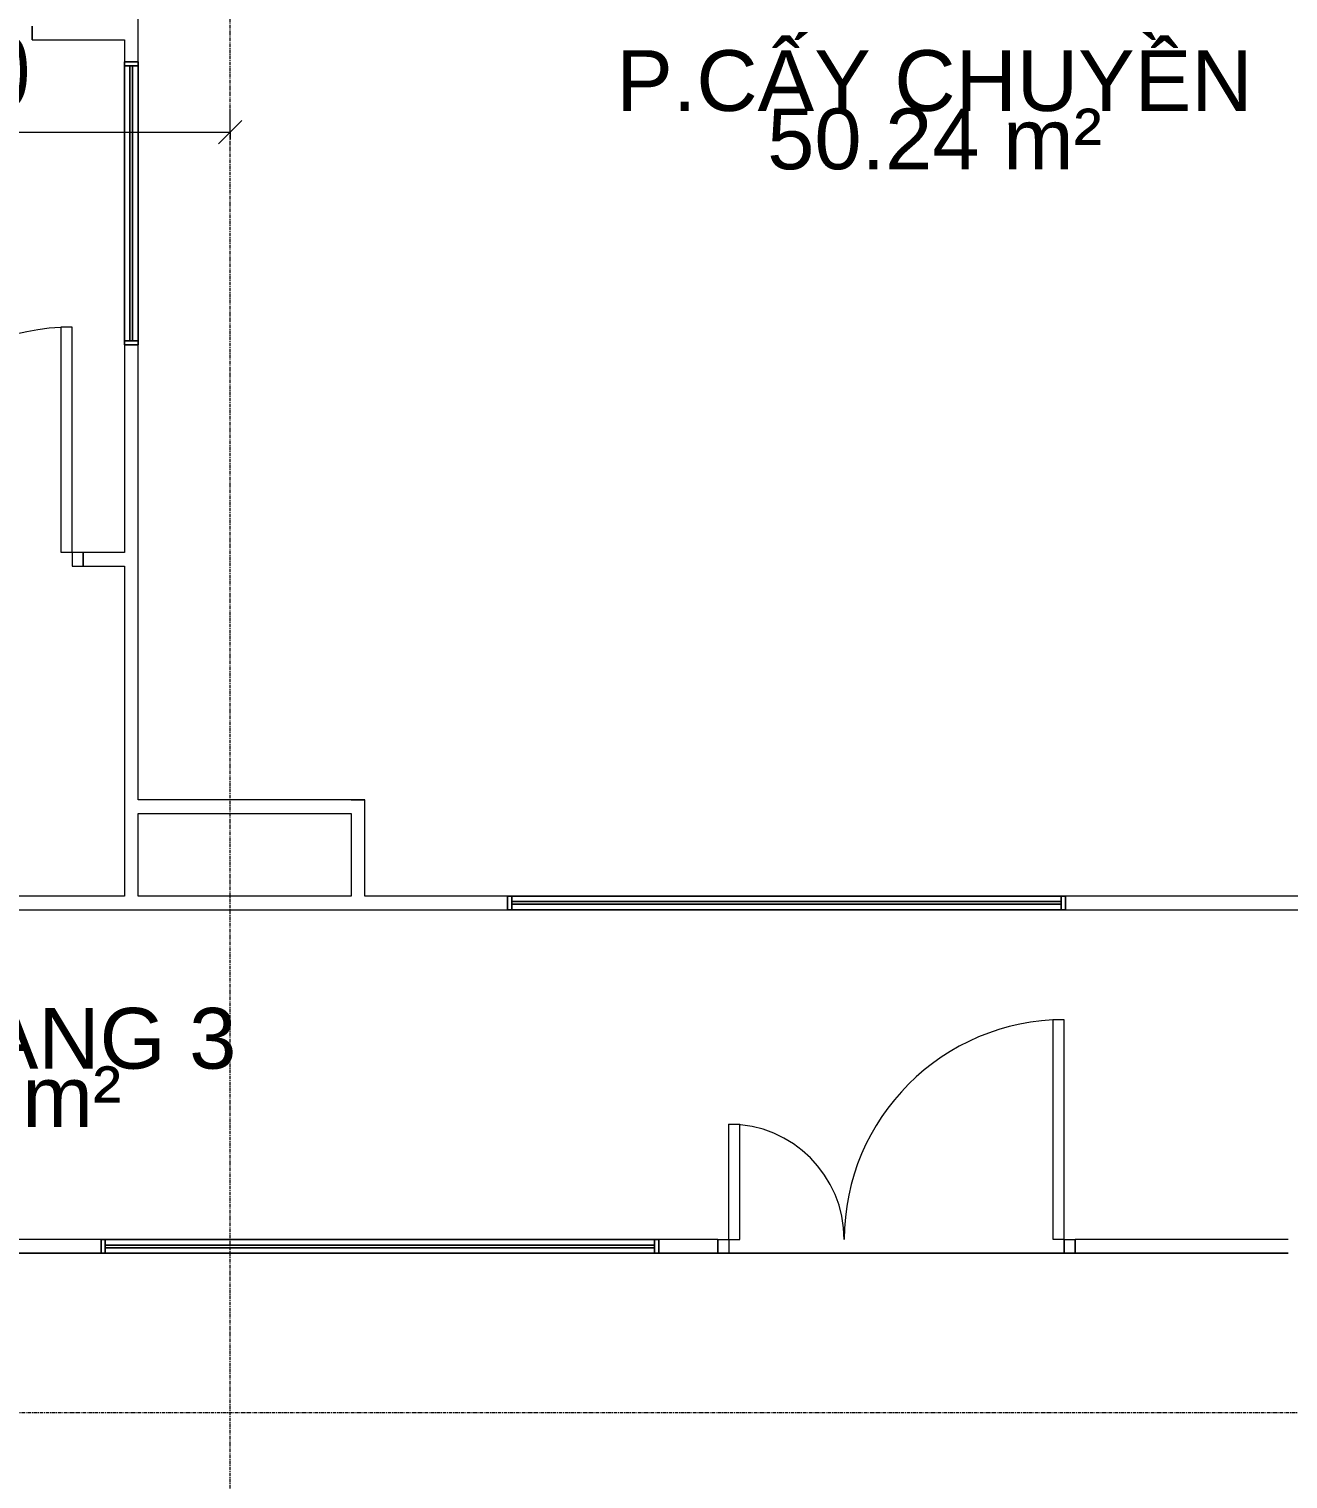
# Model space of a CAD drawing. Header units: millimetres. Extents: x -22227 to 20275, y 15053 to 61060.
# Drawn here: x -5231 to -649, y 44196 to 49472 of the extents above; entities that cross this region are included whole.
import ezdxf

# ---------------------------------------------------------------- set-up
doc = ezdxf.new("R2010")
doc.units = ezdxf.units.MM
doc.linetypes.add('Grid Line', pattern=[22.225, 12.7, -3.175, 3.175, -3.175])
for name, color, linetype, lineweight in [('A-ANNO-DIMS', 7, 'Continuous', 9), ('A-ANNO-DIMS-170', 7, 'Continuous', 9), ('A-AREA-IDEN', 7, 'Continuous', 9), ('A-DETL-GENF', 7, 'Continuous', 5), ('A-WALL', 7, 'Continuous', 9), ('S-GRID', 7, 'Continuous', 9)]:
    doc.layers.add(name, color=color, linetype=linetype, lineweight=lineweight)
for name, color, linetype, lineweight, true_color in [('A-DOOR', 5, 'Continuous', 9, 0x0000ff), ('A-FLOR', 7, 'Continuous', 9, 0x007f00), ('A-GLAZ', 7, 'Continuous', 9, 0x00007f)]:
    doc.layers.add(name, color=color, linetype=linetype, lineweight=lineweight, true_color=true_color)
doc.styles.add('Arial_3', font='arial.ttf', dxfattribs={"width": 0.8, "height": 255})
doc.styles.add('Arial_4', font='arial.ttf', dxfattribs={"height": 221})
doc.dimstyles.new('AK_DIM_2_0_Arial_đỏ', dxfattribs={"dimscale": 304.8, "dimtxt": 260.166147, "dimasz": 0.278871, "dimexe": 0.278871, "dimexo": 0.278871, "dimgap": 0.055774, "dimtad": 1, "dimdec": 0, "dimzin": 0, "dimdsep": 46, "dimtxsty": 'Arial_3', "dimblk1": 'OBLIQUE', "dimblk2": 'OBLIQUE', "dimsah": 1, "dimcen": 0.09, "dimadec": 0, "dimazin": 0, "dimtfac": 1, "dimtdec": 4, "dimtix": 1, "dimtmove": 0, "dimatfit": 3, "dimfxl": 1, "dimtvp": 1, "dimtolj": 1, "dimtzin": 0, "dimarcsym": 2})

# ---------------------------------------------------------------- blocks, each defined once
blk = doc.blocks.new('Cư_a đôi ca_nh lê_ch - _D2 _1300x2200__TrongNha-1164139-MẶT BẰNG HỆ THỐNG GIÓ TƯƠI')
at = {"layer": 'A-DETL-GENF', "color": 253, "lineweight": 9, "true_color": 0xaaaaaa}
for p, q in [((-785, -25), (-745, -25)), ((-785, -25), (-785, -825)), ((-745, -25), (-745, -825)), ((435, -25), (395, -25)), ((395, -25), (395, -445)), ((435, -25), (435, -445)), ((435, -445), (395, -445)), ((-785, -825), (-745, -825))]:
    blk.add_line(p, q, dxfattribs=at)
for centre, radius, start, end in [((-785, -25), 800, 270, 360), ((435, -25), 420, 180, 270)]:
    blk.add_arc(centre, radius, start, end, dxfattribs=at)
at = {"layer": 'A-DOOR', "color": 254, "true_color": 0xccccff}
for p, q in [((-825, -25), (-825, 25)), ((-825, 25), (-785, 25)), ((-785, -25), (-785, 25)), ((435, 25), (475, 25)), ((435, -25), (435, 25)), ((475, 25), (475, -25)), ((-785, -25), (-825, -25)), ((475, -25), (435, -25))]:
    blk.add_line(p, q, dxfattribs=at)
at = {"layer": 'A-DOOR', "color": 161, "true_color": 0xaaaaff}
for p, q in [((-825, 25), (-785, 25)), ((-785, 25), (-785, -25)), ((435, -25), (435, 25)), ((435, 25), (475, 25)), ((-785, -25), (-825, -25)), ((475, -25), (435, -25))]:
    blk.add_line(p, q, dxfattribs=at)
at = {"layer": 'A-DOOR', "color": 254, "true_color": 0xe0e0ff}
for p, q in [((-825, -25), (-825, 25)), ((475, -25), (475, 25))]:
    blk.add_line(p, q, dxfattribs=at)
blk = doc.blocks.new('Cư_a đơn - _D5 _900x2200__TrongNha-1164426-MẶT BẰNG HỆ THỐNG GIÓ TƯƠI')
at = {"layer": 'A-DETL-GENF', "color": 253, "lineweight": 9, "true_color": 0xaaaaaa}
for p, q in [((370, 25), (370, 845)), ((410, 845), (370, 845)), ((410, 25), (410, 845)), ((410, 25), (370, 25))]:
    blk.add_line(p, q, dxfattribs=at)
blk.add_arc((410, 25), 820, 90, 180, dxfattribs=at)
at = {"layer": 'A-DOOR', "color": 161, "true_color": 0xaaaaff}
for p, q in [((-410, 25), (-450, 25)), ((-410, -25), (-410, 25)), ((450, 25), (410, 25)), ((410, 25), (410, -25)), ((-450, -25), (-410, -25)), ((410, -25), (450, -25))]:
    blk.add_line(p, q, dxfattribs=at)
at = {"layer": 'A-DOOR', "color": 254, "true_color": 0xccccff}
for p, q in [((-450, 25), (-450, -25)), ((-410, 25), (-450, 25)), ((-410, 25), (-410, -25)), ((410, 25), (410, -25)), ((450, 25), (410, 25)), ((450, -25), (450, 25)), ((-450, -25), (-410, -25)), ((410, -25), (450, -25))]:
    blk.add_line(p, q, dxfattribs=at)
at = {"layer": 'A-DOOR', "color": 254, "true_color": 0xe0e0ff}
for p, q in [((-450, 25), (-450, -25)), ((450, 25), (450, -25))]:
    blk.add_line(p, q, dxfattribs=at)
blk = doc.blocks.new('AK_OViewTuongPanel - 2000x1200-V10-MẶT BẰNG HỆ THỐNG GIÓ TƯƠI')
at = {"layer": 'A-GLAZ', "color": 9, "true_color": 0xaaaad4}
for p, q in [((-1015, 25), (-1015, -25)), ((-1000, 25), (-1015, 25)), ((-1000, -25), (-1000, 25)), ((1000, 25), (-1000, 25)), ((1000, 5), (-1000, 5)), ((-1000, 5), (-1000, -5)), ((1015, 25), (1000, 25)), ((1000, 25), (1000, -25)), ((1000, -5), (1000, 5)), ((1015, -25), (1015, 25)), ((-1015, -25), (-1000, -25)), ((-1000, -5), (1000, -5)), ((-1000, -25), (1000, -25)), ((1000, -25), (1015, -25))]:
    blk.add_line(p, q, dxfattribs=at)
at = {"layer": 'A-GLAZ', "color": 7, "true_color": 0xececf5}
for p, q in [((-1015, -25), (-1015, 25)), ((-1000, -5), (-1000, 5)), ((-1000, 5), (-1000, -5)), ((1000, 5), (1000, -5)), ((1000, -5), (1000, 5)), ((1015, 25), (1015, -25))]:
    blk.add_line(p, q, dxfattribs=at)
at = {"layer": 'A-GLAZ', "color": 254, "true_color": 0xe0e0ef}
for p, q in [((-1015, 25), (-1000, 25)), ((-1000, 25), (-1000, 5)), ((1000, 25), (1015, 25)), ((1000, 5), (1000, 25)), ((-1000, -25), (-1015, -25)), ((-1000, -5), (-1000, -25)), ((1000, -25), (1000, -5)), ((1015, -25), (1000, -25))]:
    blk.add_line(p, q, dxfattribs=at)
at = {"layer": 'A-GLAZ', "color": 254, "true_color": 0xcccce5}
for p, q in [((-1000, 25), (1000, 25)), ((-1000, 5), (1000, 5)), ((1000, -5), (-1000, -5)), ((1000, -25), (-1000, -25))]:
    blk.add_line(p, q, dxfattribs=at)
blk = doc.blocks.new('AK_OViewTuongPanel - 2000x1200-V11-MẶT BẰNG HỆ THỐNG GIÓ TƯƠI')
at = {"layer": 'A-GLAZ', "color": 9, "true_color": 0xaaaad4}
for p, q in [((-1015, 25), (-1015, -25)), ((-1000, 25), (-1015, 25)), ((-1000, -25), (-1000, 25)), ((1000, 25), (-1000, 25)), ((1000, 5), (-1000, 5)), ((-1000, 5), (-1000, -5)), ((1015, 25), (1000, 25)), ((1000, 25), (1000, -25)), ((1000, -5), (1000, 5)), ((1015, -25), (1015, 25)), ((-1015, -25), (-1000, -25)), ((-1000, -5), (1000, -5)), ((-1000, -25), (1000, -25)), ((1000, -25), (1015, -25))]:
    blk.add_line(p, q, dxfattribs=at)
at = {"layer": 'A-GLAZ', "color": 7, "true_color": 0xececf5}
for p, q in [((-1015, -25), (-1015, 25)), ((-1000, -5), (-1000, 5)), ((-1000, 5), (-1000, -5)), ((1000, 5), (1000, -5)), ((1000, -5), (1000, 5)), ((1015, 25), (1015, -25))]:
    blk.add_line(p, q, dxfattribs=at)
at = {"layer": 'A-GLAZ', "color": 254, "true_color": 0xe0e0ef}
for p, q in [((-1015, 25), (-1000, 25)), ((-1000, 25), (-1000, 5)), ((1000, 25), (1015, 25)), ((1000, 5), (1000, 25)), ((-1000, -25), (-1015, -25)), ((-1000, -5), (-1000, -25)), ((1000, -25), (1000, -5)), ((1015, -25), (1000, -25))]:
    blk.add_line(p, q, dxfattribs=at)
at = {"layer": 'A-GLAZ', "color": 254, "true_color": 0xcccce5}
for p, q in [((-1000, 25), (1000, 25)), ((-1000, 5), (1000, 5)), ((1000, -5), (-1000, -5)), ((1000, -25), (-1000, -25))]:
    blk.add_line(p, q, dxfattribs=at)
blk = doc.blocks.new('AK_OViewTuongPanel - 1000x1200-V20-MẶT BẰNG HỆ THỐNG GIÓ TƯƠI')
at = {"layer": 'A-GLAZ', "true_color": 0xaaaaaa}
h = blk.add_hatch(dxfattribs=at)
h.set_pattern_fill('FP_7', color=253, style=0, pattern_type=2)
h.set_pattern_definition([(307.5, (-48836.94, -4858.59), (166.40024, 5.44026), [11.4, -119.868, 11.4, -135.412, -140.335]), (307.5, (-48836.94, -4858.59), (166.40024, 5.44026), [-278.079, 11.4, -128.935]), (277.5, (-48836.94, -4858.6), (243.7204, -152.8377), [11.4, -59.416, 11.4, -106.914, -45.339]), (277.5, (-48836.94, -4858.6), (243.7204, -152.8377), [-189.128, 11.4, -33.939]), (237.5, (-48836.94, -4752.37), (0.48855, -268.9374), [11.4, -31.78, 11.4, -144.048, -202.946]), (237.5, (-48836.94, -4752.37), (0.48855, -268.9374), [-198.628, 11.4, -191.546]), (227.5, (-48836.94, -4752.37), (75.7959, -259.6092), [11.4, -10.19, 11.4, -90.505, -116.586]), (227.5, (-48836.94, -4752.37), (75.7959, -259.6092), [-123.495, 11.4, -105.186])])
h.paths.add_polyline_path([(-515, 25), (-515, -25), (-500, -25), (-500, 25)])
h.paths.add_polyline_path([(500, 25), (500, -25), (515, -25), (515, 25)])
at = {"layer": 'A-GLAZ', "color": 254, "true_color": 0xe0e0ef}
for p, q in [((-515, 25), (-500, 25)), ((-500, 25), (-500, 5)), ((500, 25), (515, 25)), ((500, 5), (500, 25)), ((-500, -25), (-515, -25)), ((-500, -5), (-500, -25)), ((500, -25), (500, -5)), ((515, -25), (500, -25))]:
    blk.add_line(p, q, dxfattribs=at)
at = {"layer": 'A-GLAZ', "color": 7, "true_color": 0xececf5}
for p, q in [((-515, -25), (-515, 25)), ((-500, -5), (-500, 5)), ((-500, 5), (-500, -5)), ((500, 5), (500, -5)), ((500, -5), (500, 5)), ((515, 25), (515, -25))]:
    blk.add_line(p, q, dxfattribs=at)
at = {"layer": 'A-GLAZ', "color": 9, "true_color": 0xaaaad4}
for p, q in [((-515, 25), (-515, -25)), ((-500, 25), (-515, 25)), ((500, 25), (-500, 25)), ((-500, -25), (-500, 25)), ((500, 5), (-500, 5)), ((-500, 5), (-500, -5)), ((515, 25), (500, 25)), ((500, 25), (500, -25)), ((500, -5), (500, 5)), ((515, -25), (515, 25)), ((-515, -25), (-500, -25)), ((-500, -5), (500, -5)), ((-500, -25), (500, -25)), ((500, -25), (515, -25))]:
    blk.add_line(p, q, dxfattribs=at)
at = {"layer": 'A-GLAZ', "color": 254, "true_color": 0xcccce5}
for p, q in [((-500, 25), (500, 25)), ((-500, 5), (500, 5)), ((500, -5), (-500, -5)), ((500, -25), (-500, -25))]:
    blk.add_line(p, q, dxfattribs=at)
blk = doc.blocks.new('AK-SGS-M3-A_rvt-1-MẶT BẰNG HỆ THỐNG GIÓ TƯƠI')
at = {"layer": 'A-WALL', "color": 253, "true_color": 0xaaaaaa}
for p, q in [((-4833.6, 49351.9), (-4833.6, 50800.9)), ((-5218.6, 49481.9), (-5218.6, 49431.9)), ((-5218.6, 49431.9), (-4883.6, 49431.9)), ((-4883.6, 49431.9), (-4883.6, 49351.9)), ((-4883.6, 48321.9), (-4883.6, 47566.9)), ((-4833.6, 46666.9), (-4833.6, 48321.9)), ((-4883.6, 47566.9), (-5033.6, 47566.9)), ((-5033.6, 47566.9), (-5033.6, 47516.9)), ((-5033.6, 47516.9), (-4883.6, 47516.9)), ((-4883.6, 47516.9), (-4883.6, 46316.9)), ((-4058.6, 46666.9), (-4833.6, 46666.9)), ((-4008.6, 46666.9), (-4058.6, 46666.9)), ((-4008.6, 46316.9), (-4008.6, 46666.9)), ((-4833.6, 46316.9), (-4833.6, 46616.9)), ((-4833.6, 46616.9), (-4058.6, 46616.9)), ((-4058.6, 46616.9), (-4058.6, 46316.9)), ((-4883.6, 46316.9), (-6113.6, 46316.9)), ((-4058.6, 46316.9), (-4833.6, 46316.9)), ((-3488.6, 46316.9), (-4008.6, 46316.9)), ((727.3, 46316.9), (-1458.6, 46316.9)), ((-6113.6, 46266.9), (-3488.6, 46266.9)), ((-1458.6, 46266.9), (902.3, 46266.9)), ((-4968.6, 45066.9), (-5938.6, 45066.9)), ((-2723.6, 45066.9), (-2938.6, 45066.9)), ((-2723.6, 45016.9), (-2723.6, 45066.9)), ((-648.6, 45066.9), (-1423.6, 45066.9)), ((-1423.6, 45066.9), (-1423.6, 45016.9)), ((-5938.6, 45016.9), (-4968.6, 45016.9)), ((-2938.6, 45016.9), (-2723.6, 45016.9)), ((-1423.6, 45016.9), (-648.6, 45016.9))]:
    blk.add_line(p, q, dxfattribs=at)
at = {"layer": 'A-WALL', "color": 254, "true_color": 0xcccccc}
for p, q in [((-4833.6, 49351.9), (-4833.6, 50016.9)), ((-5218.6, 49431.9), (-5218.6, 49481.9)), ((-5218.6, 49431.9), (-4883.6, 49431.9)), ((-4883.6, 49431.9), (-4883.6, 49351.9)), ((-4883.6, 48336.9), (-4883.6, 49336.9)), ((-4833.6, 49336.9), (-4833.6, 48336.9)), ((-4883.6, 48321.9), (-4883.6, 47566.9)), ((-4833.6, 46666.9), (-4833.6, 48321.9)), ((-4883.6, 47566.9), (-5033.6, 47566.9)), ((-5033.6, 47516.9), (-4883.6, 47516.9)), ((-4883.6, 47516.9), (-4883.6, 46316.9)), ((-4058.6, 46666.9), (-4833.6, 46666.9)), ((-4058.6, 46666.9), (-4008.6, 46666.9)), ((-4008.6, 46316.9), (-4008.6, 46666.9)), ((-4833.6, 46316.9), (-4833.6, 46616.9)), ((-4833.6, 46616.9), (-4058.6, 46616.9)), ((-4058.6, 46616.9), (-4058.6, 46316.9)), ((-4883.6, 46316.9), (-6113.6, 46316.9)), ((-4058.6, 46316.9), (-4833.6, 46316.9)), ((-3488.6, 46316.9), (-4008.6, 46316.9)), ((-3473.6, 46316.9), (-1473.6, 46316.9)), ((727.3, 46316.9), (-1458.6, 46316.9)), ((-6113.6, 46266.9), (-3488.6, 46266.9)), ((-1473.6, 46266.9), (-3473.6, 46266.9)), ((-1458.6, 46266.9), (902.3, 46266.9)), ((-4968.6, 45066.9), (-5938.6, 45066.9)), ((-4953.6, 45066.9), (-2953.6, 45066.9)), ((-2723.6, 45066.9), (-2938.6, 45066.9)), ((-648.6, 45066.9), (-1423.6, 45066.9)), ((-5938.6, 45016.9), (-4968.6, 45016.9)), ((-2953.6, 45016.9), (-4953.6, 45016.9)), ((-2938.6, 45016.9), (-2723.6, 45016.9)), ((-1423.6, 45016.9), (-648.6, 45016.9))]:
    blk.add_line(p, q, dxfattribs=at)
at = {"layer": 'A-WALL', "color": 254, "true_color": 0xe0e0e0}
for p, q in [((-4883.6, 49351.9), (-4833.6, 49351.9)), ((-4883.6, 49336.9), (-4883.6, 49351.9)), ((-4883.6, 49336.9), (-4883.6, 48336.9)), ((-4833.6, 49351.9), (-4833.6, 49336.9)), ((-4833.6, 48336.9), (-4833.6, 49336.9)), ((-4883.6, 48321.9), (-4883.6, 48336.9)), ((-4833.6, 48336.9), (-4833.6, 48321.9)), ((-4833.6, 48321.9), (-4883.6, 48321.9)), ((-5033.6, 47516.9), (-5033.6, 47566.9)), ((-3488.6, 46266.9), (-3488.6, 46316.9)), ((-3488.6, 46316.9), (-3473.6, 46316.9)), ((-1473.6, 46316.9), (-3473.6, 46316.9)), ((-1473.6, 46316.9), (-1458.6, 46316.9)), ((-1458.6, 46316.9), (-1458.6, 46266.9)), ((-3473.6, 46266.9), (-3488.6, 46266.9)), ((-3473.6, 46266.9), (-1473.6, 46266.9)), ((-1458.6, 46266.9), (-1473.6, 46266.9)), ((-4968.6, 45016.9), (-4968.6, 45066.9)), ((-4968.6, 45066.9), (-4953.6, 45066.9)), ((-2953.6, 45066.9), (-4953.6, 45066.9)), ((-2953.6, 45066.9), (-2938.6, 45066.9)), ((-2938.6, 45066.9), (-2938.6, 45016.9)), ((-2723.6, 45066.9), (-2723.6, 45016.9)), ((-1423.6, 45016.9), (-1423.6, 45066.9)), ((-4953.6, 45016.9), (-4968.6, 45016.9)), ((-4953.6, 45016.9), (-2953.6, 45016.9)), ((-2938.6, 45016.9), (-2953.6, 45016.9))]:
    blk.add_line(p, q, dxfattribs=at)
at = {"layer": 'A-WALL', "color": 7, "true_color": 0xececec}
for p, q in [((-4883.6, 49351.9), (-4833.6, 49351.9)), ((-4883.6, 49351.9), (-4883.6, 49336.9)), ((-4833.6, 49336.9), (-4833.6, 49351.9)), ((-4883.6, 48336.9), (-4883.6, 48321.9)), ((-4833.6, 48321.9), (-4833.6, 48336.9)), ((-4833.6, 48321.9), (-4883.6, 48321.9)), ((-3488.6, 46266.9), (-3488.6, 46316.9)), ((-3473.6, 46316.9), (-3488.6, 46316.9)), ((-1458.6, 46316.9), (-1473.6, 46316.9)), ((-1458.6, 46316.9), (-1458.6, 46266.9)), ((-3488.6, 46266.9), (-3473.6, 46266.9)), ((-1473.6, 46266.9), (-1458.6, 46266.9)), ((-4968.6, 45016.9), (-4968.6, 45066.9)), ((-4953.6, 45066.9), (-4968.6, 45066.9)), ((-2938.6, 45066.9), (-2953.6, 45066.9)), ((-2938.6, 45066.9), (-2938.6, 45016.9)), ((-4968.6, 45016.9), (-4953.6, 45016.9)), ((-2953.6, 45016.9), (-2938.6, 45016.9))]:
    blk.add_line(p, q, dxfattribs=at)
at = {"layer": 'A-DOOR', "color": 9, "lineweight": 9, "true_color": 0xaaaad4}
blk.add_blockref('Cư_a đơn - _D5 _900x2200__TrongNha-1164426-MẶT BẰNG HỆ THỐNG GIÓ TƯƠI', (-5483.6, 47541.9), dxfattribs=at)
at = {"layer": 'A-DOOR', "color": 9, "lineweight": 9, "true_color": 0xaaaad4, "rotation": 180}
blk.add_blockref('Cư_a đôi ca_nh lê_ch - _D2 _1300x2200__TrongNha-1164139-MẶT BẰNG HỆ THỐNG GIÓ TƯƠI', (-2248.6, 45041.9), dxfattribs=at)
at = {"layer": 'A-GLAZ', "color": 9, "lineweight": 9, "true_color": 0xaaaad4}
for name, p, rotation in [('AK_OViewTuongPanel - 1000x1200-V20-MẶT BẰNG HỆ THỐNG GIÓ TƯƠI', (-4858.6, 48836.9), 89.99999999999993), ('AK_OViewTuongPanel - 2000x1200-V10-MẶT BẰNG HỆ THỐNG GIÓ TƯƠI', (-2473.6, 46291.9), 180), ('AK_OViewTuongPanel - 2000x1200-V11-MẶT BẰNG HỆ THỐNG GIÓ TƯƠI', (-3953.6, 45041.9), 180)]:
    blk.add_blockref(name, p, dxfattribs=dict(at, rotation=rotation))
blk = doc.blocks.new('AK-SGS-M3-Hrvt_rvt-1-MẶT BẰNG HỆ THỐNG GIÓ TƯƠI')
at = {"layer": 'A-FLOR', "color": 254, "true_color": 0xe0efe0}
for p, q in [((-4968.6, 45016.9), (-5938.6, 45016.9)), ((-4953.6, 45016.9), (-2953.6, 45016.9)), ((-2683.6, 45016.9), (-2938.6, 45016.9)), ((-648.6, 45016.9), (-1463.6, 45016.9))]:
    blk.add_line(p, q, dxfattribs=at)
at = {"layer": 'A-FLOR', "color": 254, "true_color": 0xcce5cc}
for p, q in [((-5938.6, 45016.9), (-4968.6, 45016.9)), ((-2938.6, 45016.9), (-2683.6, 45016.9)), ((-1463.6, 45016.9), (-2683.6, 45016.9)), ((-1463.6, 45016.9), (-648.6, 45016.9))]:
    blk.add_line(p, q, dxfattribs=at)
at = {"layer": 'A-FLOR', "color": 7, "true_color": 0xf3f9f3}
for p, q in [((-4953.6, 45016.9), (-4968.6, 45016.9)), ((-2938.6, 45016.9), (-2953.6, 45016.9))]:
    blk.add_line(p, q, dxfattribs=at)
at = {"layer": 'A-FLOR', "color": 7, "true_color": 0xecf5ec}
for p, q in [((-4968.6, 45016.9), (-4953.6, 45016.9)), ((-2953.6, 45016.9), (-4953.6, 45016.9)), ((-2953.6, 45016.9), (-2938.6, 45016.9))]:
    blk.add_line(p, q, dxfattribs=at)
at = {"layer": 'A-FLOR', "color": 9, "true_color": 0xaad4aa}
blk.add_line((-2683.6, 45016.9), (-1463.6, 45016.9), dxfattribs=at)
blk = doc.blocks.new('DIMBLOCK21-MẶT BẰNG HỆ THỐNG GIÓ TƯƠI')
at = {"layer": 'A-ANNO-DIMS-170', "color": 1, "true_color": 0xff0000}
for p, q in [((-6598.6, 49095.8), (-6598.6, 49180.8)), ((-4498.6, 49095.8), (-4498.6, 49180.8)), ((-6598.6, 49095.8), (-6556.1, 49138.3)), ((-4498.6, 49095.8), (-4456.1, 49138.3)), ((-6598.6, 49095.8), (-6641.1, 49053.3)), ((-6598.6, 49095.8), (-4498.6, 49095.8)), ((-6598.6, 49095.8), (-6598.6, 45621.9)), ((-4498.6, 49095.8), (-4541.1, 49053.3)), ((-4498.6, 49095.8), (-4498.6, 49070.9))]:
    blk.add_line(p, q, dxfattribs=at)
at = {"layer": 'A-ANNO-DIMS-170', "color": 0, "insert": (-5860.8, 49443.9), "char_height": 255, "width": 749.279, "attachment_point": 1, "line_spacing_factor": 0.941778, "style": 'Arial_3'}
blk.add_mtext('2100', dxfattribs=at)
blk = doc.blocks.new('_Oblique')
at = {"color": 0, "linetype": 'ByBlock', "lineweight": -2}
blk.add_line((-0.5, -0.5), (0.5, 0.5), dxfattribs=at)

msp = doc.modelspace()

# ---------------------------------------------------------------- linework, layer by layer
at = {"layer": 'S-GRID', "linetype": 'Grid Line'}
for p, q in [((-4498.6, 15335.3), (-4498.6, 59870.5)), ((15334.6, 44436.9), (-21036.6, 44436.9))]:
    msp.add_line(p, q, dxfattribs=at)

# ---------------------------------------------------------------- block references
at = {"lineweight": 5}
for name in ['AK-SGS-M3-Hrvt_rvt-1-MẶT BẰNG HỆ THỐNG GIÓ TƯƠI', 'AK-SGS-M3-A_rvt-1-MẶT BẰNG HỆ THỐNG GIÓ TƯƠI']:
    msp.add_blockref(name, (0, 0), dxfattribs=at)

# ---------------------------------------------------------------- texts
at = {"layer": 'A-AREA-IDEN', "char_height": 221, "line_spacing_factor": 0.936439, "style": 'Arial_4'}
for s, insert, width, attachment_point in [('\\pxqc,t9.76923,19.53846,29.30769,39.07692,48.84615,58.61538,68.38462,78.15385,87.92308,97.69231,107.46154,117.23077,127,136.76923,146.53846,156.30769,166.07692,175.84615,185.61538,195.38462,205.15385,214.92308,224.69231,234.46154,244.23077,254,263.76923,273.53846,283.30769,293.07692,302.84615,312.61538;{P.CẤY CHUYỀN}', (-1935.7, 49170.1), 2283.1, 8), ('\\pxqc,t9.76923,19.53846,29.30769,39.07692,48.84615,58.61538,68.38462,78.15385,87.92308,97.69231,107.46154,117.23077,127,136.76923,146.53846,156.30769,166.07692,175.84615,185.61538,195.38462,205.15385,214.92308,224.69231,234.46154,244.23077,254,263.76923,273.53846,283.30769,293.07692,302.84615,312.61538;{50.24 m²}', (-1934.8, 49070), 1213.8, 5), ('\\pxqc,t9.76923,19.53846,29.30769,39.07692,48.84615,58.61538,68.38462,78.15385,87.92308,97.69231,107.46154,117.23077,127,136.76923,146.53846,156.30769,166.07692,175.84615,185.61538,195.38462,205.15385,214.92308,224.69231,234.46154,244.23077,254,263.76923,273.53846,283.30769,293.07692,302.84615,312.61538;{HÀNH LANG 3}', (-5505.2, 45685.6), 2024.7, 8), ('\\pxqc,t9.76923,19.53846,29.30769,39.07692,48.84615,58.61538,68.38462,78.15385,87.92308,97.69231,107.46154,117.23077,127,136.76923,146.53846,156.30769,166.07692,175.84615,185.61538,195.38462,205.15385,214.92308,224.69231,234.46154,244.23077,254,263.76923,273.53846,283.30769,293.07692,302.84615,312.61538;{19.14 m²}', (-5504.3, 45585.5), 1213.8, 5)]:
    msp.add_mtext(s, dxfattribs=dict(at, insert=insert, width=width, attachment_point=attachment_point))

# ---------------------------------------------------------------- dimensions: what is measured, and where the dimension line sits
at = {"layer": 'A-ANNO-DIMS', "color": 1, "true_color": 0xff0000}
dim = msp.add_linear_dim(base=(-4498.6, 49095.8), p1=(-6598.6, 45536.9), p2=(-4498.6, 49155.9), dimstyle='AK_DIM_2_0_Arial_đỏ', override={"dimpost": '<>', "dimfxl": 4184.162879}, dxfattribs=at)
dim.commit()
dim.dimension.update_dxf_attribs({"geometry": 'DIMBLOCK21-MẶT BẰNG HỆ THỐNG GIÓ TƯƠI', "text_midpoint": (-5548.6, 49243)})

doc.saveas('drawing.dxf')
